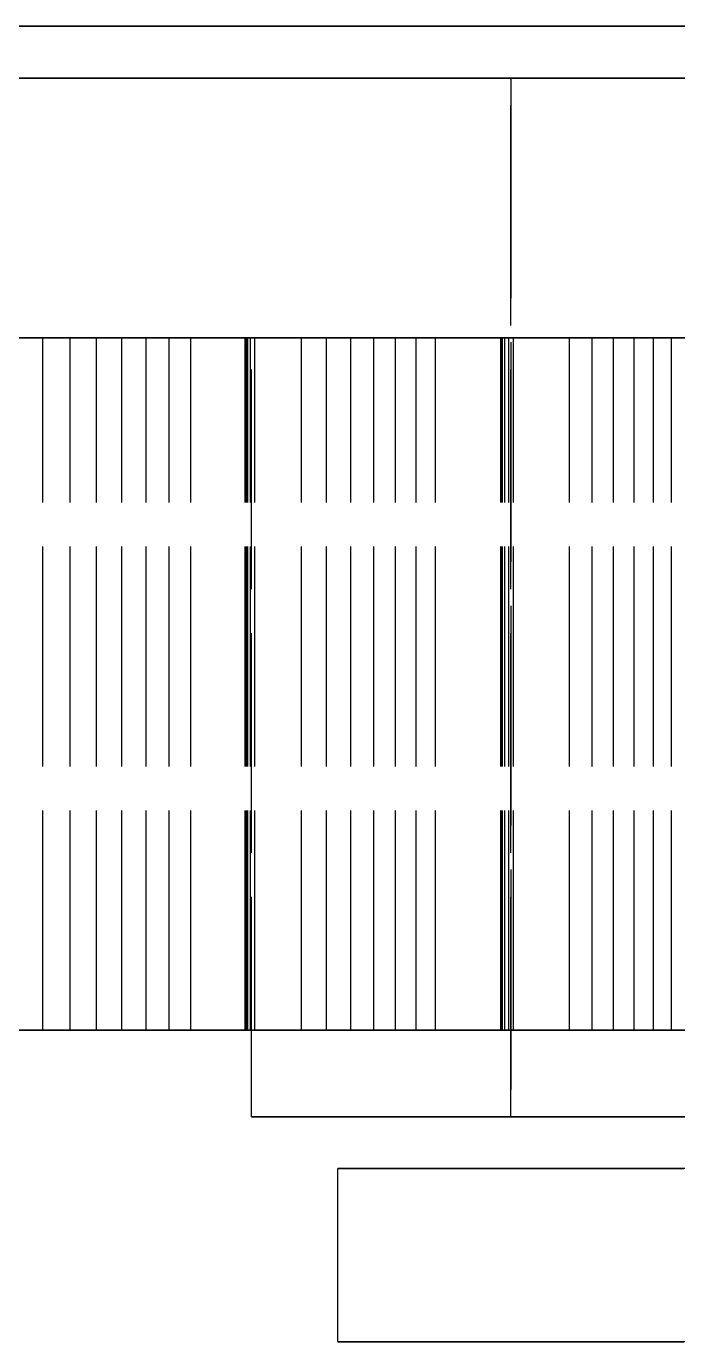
# Model space of a CAD drawing. Header units: millimetres. Extents: x -9 to 221, y -53 to 198.
# Drawn here: x 151.17 to 154.94, y 18 to 25.6 of the extents above; entities that cross this region are included whole.
import ezdxf

# ---------------------------------------------------------------- set-up
doc = ezdxf.new("R2010")
doc.units = ezdxf.units.MM
doc.linetypes.add('DASHED', pattern=[1.524, 1.27, -0.254])
doc.layers.add('HIDDEN', color=8, linetype='DASHED')
doc.layers.add('VISIBLE', color=7, linetype='CONTINUOUS')

msp = doc.modelspace()

# ---------------------------------------------------------------- linework, layer by layer
at = {"layer": 'HIDDEN'}
for points in [[(167.7369, 25.6), (166.975, 25.6), (166.2131, 25.6), (165.45119, 25.6), (164.68929, 25.6), (163.92738, 25.6), (163.16548, 25.6), (162.40357, 25.6), (161.64167, 25.6), (160.87976, 25.6), (160.11786, 25.6), (159.35595, 25.6), (158.59405, 25.6), (157.83214, 25.6), (157.07024, 25.6), (156.30833, 25.6), (155.54643, 25.6), (154.78452, 25.6), (154.02262, 25.6), (153.26071, 25.6), (152.49881, 25.6), (151.7369, 25.6), (150.975, 25.6)], [(167.7369, 25.3), (166.975, 25.3), (166.2131, 25.3), (165.45119, 25.3), (164.68929, 25.3), (163.92738, 25.3), (163.16548, 25.3), (162.40357, 25.3), (161.64167, 25.3), (160.87976, 25.3), (160.11786, 25.3), (159.35595, 25.3), (158.59405, 25.3), (157.83214, 25.3), (157.07024, 25.3), (156.30833, 25.3), (155.54643, 25.3), (154.78452, 25.3), (154.02262, 25.3), (153.26071, 25.3), (152.49881, 25.3), (151.7369, 25.3), (150.975, 25.3)], [(155.08611, 25.3), (154.92738, 25.3), (154.76865, 25.3), (154.60992, 25.3), (154.45119, 25.3), (154.29246, 25.3), (154.13373, 25.3), (153.975, 25.3)], [(153.975, 25.3), (154.05437, 25.3), (154.13373, 25.3), (154.2131, 25.3), (154.29246, 25.3), (154.37183, 25.3), (154.45119, 25.3), (154.53056, 25.3), (154.60992, 25.3), (154.68929, 25.3), (154.76865, 25.3), (154.84802, 25.3), (154.92738, 25.3), (155.00675, 25.3)], [(155.08611, 25.3), (154.92738, 25.3), (154.76865, 25.3), (154.60992, 25.3), (154.45119, 25.3), (154.29246, 25.3), (154.13373, 25.3), (153.975, 25.3)], [(153.975, 25.3), (154.05437, 25.3), (154.13373, 25.3), (154.2131, 25.3), (154.29246, 25.3), (154.37183, 25.3), (154.45119, 25.3), (154.53056, 25.3), (154.60992, 25.3), (154.68929, 25.3), (154.76865, 25.3), (154.84802, 25.3), (154.92738, 25.3), (155.00675, 25.3)], [(153.975, 25.3), (153.975, 19.3)], [(153.975, 19.3), (153.975, 25.3)], [(161.1, 23.8), (160.49286, 23.8), (159.88571, 23.8), (159.27857, 23.8), (158.67143, 23.8), (158.06429, 23.8), (157.45714, 23.8), (156.85, 23.8), (156.24286, 23.8), (155.63571, 23.8), (155.02857, 23.8), (154.42143, 23.8), (153.81429, 23.8), (153.20714, 23.8), (152.6, 23.8), (151.99286, 23.8), (151.38571, 23.8), (150.77857, 23.8)], [(161.41944, 23.8), (160.72103, 23.8), (160.02262, 23.8), (159.32421, 23.8), (158.62579, 23.8), (157.92738, 23.8), (157.22897, 23.8), (156.53056, 23.8), (155.83214, 23.8), (155.13373, 23.8), (154.43532, 23.8), (153.7369, 23.8), (153.03849, 23.8), (152.34008, 23.8), (151.64167, 23.8), (150.94325, 23.8)], [(150.94325, 23.8), (151.29246, 23.8), (151.64167, 23.8), (151.99087, 23.8), (152.34008, 23.8), (152.68929, 23.8), (153.03849, 23.8), (153.3877, 23.8), (153.7369, 23.8), (154.08611, 23.8), (154.43532, 23.8), (154.78452, 23.8), (155.13373, 23.8), (155.48294, 23.8), (155.83214, 23.8), (156.18135, 23.8), (156.53056, 23.8), (156.87976, 23.8), (157.22897, 23.8), (157.57817, 23.8), (157.92738, 23.8), (158.27659, 23.8), (158.62579, 23.8), (158.975, 23.8)], [(151.2696, 23.8), (150.96884, 23.8)], [(150.96884, 23.8), (151.2696, 23.8)], [(151.08214, 23.8), (151.38571, 23.8), (151.68929, 23.8), (151.99286, 23.8), (152.29643, 23.8), (152.6, 23.8), (152.90357, 23.8), (153.20714, 23.8), (153.51071, 23.8), (153.81429, 23.8), (154.11786, 23.8), (154.42143, 23.8), (154.725, 23.8), (155.02857, 23.8)], [(151.42747, 23.8), (151.2696, 23.8)], [(151.2696, 23.8), (151.42747, 23.8)], [(151.2696, 19.8), (151.2696, 23.8)], [(151.2696, 19.8), (151.2696, 23.8)], [(151.57976, 23.8), (151.42747, 23.8)], [(151.42747, 23.8), (151.57976, 23.8)], [(151.42747, 19.8), (151.42747, 23.8)], [(151.42747, 19.8), (151.42747, 23.8)], [(151.72617, 23.8), (151.57976, 23.8)], [(151.57976, 23.8), (151.72617, 23.8)], [(151.57976, 19.8), (151.57976, 23.8)], [(151.57976, 19.8), (151.57976, 23.8)], [(151.86633, 23.8), (151.72617, 23.8)], [(151.72617, 23.8), (151.86633, 23.8)], [(151.72617, 19.8), (151.72617, 23.8)], [(151.72617, 19.8), (151.72617, 23.8)], [(151.99973, 23.8), (151.86633, 23.8)], [(151.86633, 23.8), (151.99973, 23.8)], [(151.86633, 19.8), (151.86633, 23.8)], [(151.86633, 19.8), (151.86633, 23.8)], [(152.12569, 23.8), (151.99973, 23.8)], [(151.99973, 23.8), (152.12569, 23.8)], [(151.99973, 19.8), (151.99973, 23.8)], [(151.99973, 19.8), (151.99973, 23.8)], [(152.49592, 23.8), (152.12569, 23.8)], [(152.12569, 23.8), (152.49592, 23.8)], [(152.12569, 19.8), (152.12569, 23.8)], [(152.12569, 19.8), (152.12569, 23.8)], [(152.44292, 23.8), (152.44014, 23.8)], [(152.44014, 23.8), (152.44366, 23.8)], [(152.44366, 23.8), (152.44014, 23.8)], [(152.44014, 23.8), (152.44292, 23.8)], [(152.44014, 19.8), (152.44014, 23.8)], [(152.44014, 19.8), (152.44014, 23.8)], [(152.45176, 23.8), (152.44292, 23.8)], [(152.44292, 23.8), (152.45176, 23.8)], [(152.44292, 19.8), (152.44292, 23.8)], [(152.44292, 19.8), (152.44292, 23.8)], [(152.44366, 23.8), (152.45381, 23.8)], [(152.45381, 23.8), (152.44366, 23.8)], [(152.44366, 19.8), (152.44366, 23.8)], [(152.44366, 19.8), (152.44366, 23.8)], [(152.76505, 23.8), (152.45176, 23.8)], [(152.45176, 23.8), (152.76505, 23.8)], [(152.45176, 19.8), (152.45176, 23.8)], [(152.45176, 19.8), (152.45176, 23.8)], [(152.45381, 23.8), (152.47101, 23.8)], [(152.47101, 23.8), (152.45381, 23.8)], [(152.45381, 19.8), (152.45381, 23.8)], [(152.45381, 19.8), (152.45381, 23.8)], [(152.47101, 23.8), (152.49592, 23.8)], [(152.49592, 23.8), (152.47101, 23.8)], [(152.47101, 19.8), (152.47101, 23.8)], [(152.47101, 19.8), (152.47101, 23.8)], [(154.95119, 23.8), (154.74484, 23.8), (154.53849, 23.8), (154.33214, 23.8), (154.12579, 23.8), (153.91944, 23.8), (153.7131, 23.8), (153.50675, 23.8), (153.3004, 23.8), (153.09405, 23.8), (152.8877, 23.8), (152.68135, 23.8), (152.475, 23.8)], [(152.475, 23.8), (152.57817, 23.8), (152.68135, 23.8), (152.78452, 23.8), (152.8877, 23.8), (152.99087, 23.8), (153.09405, 23.8), (153.19722, 23.8), (153.3004, 23.8), (153.40357, 23.8), (153.50675, 23.8), (153.60992, 23.8), (153.7131, 23.8), (153.81627, 23.8), (153.91944, 23.8), (154.02262, 23.8), (154.12579, 23.8), (154.22897, 23.8), (154.33214, 23.8), (154.43532, 23.8), (154.53849, 23.8), (154.64167, 23.8), (154.74484, 23.8), (154.84802, 23.8), (154.95119, 23.8)], [(152.475, 19.3), (152.475, 23.8)], [(152.49592, 19.8), (152.49592, 23.8)], [(152.49592, 19.8), (152.49592, 23.8)], [(152.91008, 23.8), (152.76505, 23.8)], [(152.76505, 23.8), (152.91008, 23.8)], [(152.76505, 19.8), (152.76505, 23.8)], [(152.76505, 19.8), (152.76505, 23.8)], [(153.04925, 23.8), (152.91008, 23.8)], [(152.91008, 23.8), (153.04925, 23.8)], [(152.91008, 19.8), (152.91008, 23.8)], [(152.91008, 19.8), (152.91008, 23.8)], [(153.18228, 23.8), (153.04925, 23.8)], [(153.04925, 23.8), (153.18228, 23.8)], [(153.04925, 19.8), (153.04925, 23.8)], [(153.04925, 19.8), (153.04925, 23.8)], [(153.30878, 23.8), (153.18228, 23.8)], [(153.18228, 23.8), (153.30878, 23.8)], [(153.18228, 19.8), (153.18228, 23.8)], [(153.18228, 19.8), (153.18228, 23.8)], [(153.42825, 23.8), (153.30878, 23.8)], [(153.30878, 23.8), (153.42825, 23.8)], [(153.30878, 19.8), (153.30878, 23.8)], [(153.30878, 19.8), (153.30878, 23.8)], [(153.53997, 23.8), (153.42825, 23.8)], [(153.42825, 23.8), (153.53997, 23.8)], [(153.42825, 19.8), (153.42825, 23.8)], [(153.42825, 19.8), (153.42825, 23.8)], [(153.9237, 23.8), (153.53997, 23.8)], [(153.53997, 23.8), (153.9237, 23.8)], [(153.53997, 19.8), (153.53997, 23.8)], [(153.53997, 19.8), (153.53997, 23.8)], [(153.9177, 23.8), (153.91673, 23.8)], [(153.91673, 23.8), (153.9237, 23.8)], [(153.9237, 23.8), (153.91673, 23.8)], [(153.91673, 23.8), (153.9177, 23.8)], [(153.91673, 19.8), (153.91673, 23.8)], [(153.91673, 19.8), (153.91673, 23.8)], [(153.92595, 23.8), (153.9177, 23.8)], [(153.9177, 23.8), (153.92595, 23.8)], [(153.9177, 19.8), (153.9177, 23.8)], [(153.9177, 19.8), (153.9177, 23.8)], [(153.9237, 19.8), (153.9237, 23.8)], [(153.9237, 19.8), (153.9237, 23.8)], [(153.94102, 23.8), (153.92595, 23.8)], [(153.92595, 23.8), (153.94102, 23.8)], [(153.92595, 19.8), (153.92595, 23.8)], [(153.92595, 19.8), (153.92595, 23.8)], [(153.96256, 23.8), (153.94102, 23.8)], [(153.94102, 23.8), (153.96256, 23.8)], [(153.94102, 19.8), (153.94102, 23.8)], [(153.94102, 19.8), (153.94102, 23.8)], [(153.99033, 23.8), (153.96256, 23.8)], [(153.96256, 23.8), (153.99033, 23.8)], [(153.96256, 19.8), (153.96256, 23.8)], [(153.96256, 19.8), (153.96256, 23.8)], [(154.31349, 23.8), (153.99033, 23.8)], [(153.99033, 23.8), (154.31349, 23.8)], [(153.99033, 19.8), (153.99033, 23.8)], [(153.99033, 19.8), (153.99033, 23.8)], [(154.44442, 23.8), (154.31349, 23.8)], [(154.31349, 23.8), (154.44442, 23.8)], [(154.31349, 19.8), (154.31349, 23.8)], [(154.31349, 19.8), (154.31349, 23.8)], [(154.5693, 23.8), (154.44442, 23.8)], [(154.44442, 23.8), (154.5693, 23.8)], [(154.44442, 19.8), (154.44442, 23.8)], [(154.44442, 19.8), (154.44442, 23.8)], [(154.68782, 23.8), (154.5693, 23.8)], [(154.5693, 23.8), (154.68782, 23.8)], [(154.5693, 19.8), (154.5693, 23.8)], [(154.5693, 19.8), (154.5693, 23.8)], [(154.79959, 23.8), (154.68782, 23.8)], [(154.68782, 23.8), (154.79959, 23.8)], [(154.68782, 19.8), (154.68782, 23.8)], [(154.68782, 19.8), (154.68782, 23.8)], [(154.90409, 23.8), (154.79959, 23.8)], [(154.79959, 23.8), (154.90409, 23.8)], [(154.79959, 19.8), (154.79959, 23.8)], [(154.79959, 19.8), (154.79959, 23.8)], [(155.00062, 23.8), (154.90409, 23.8)], [(154.90409, 23.8), (155.00062, 23.8)], [(154.90409, 19.8), (154.90409, 23.8)], [(154.90409, 19.8), (154.90409, 23.8)], [(161.1, 19.8), (160.49286, 19.8), (159.88571, 19.8), (159.27857, 19.8), (158.67143, 19.8), (158.06429, 19.8), (157.45714, 19.8), (156.85, 19.8), (156.24286, 19.8), (155.63571, 19.8), (155.02857, 19.8), (154.42143, 19.8), (153.81429, 19.8), (153.20714, 19.8), (152.6, 19.8), (151.99286, 19.8), (151.38571, 19.8), (150.77857, 19.8)], [(151.2696, 19.8), (150.96884, 19.8)], [(150.96884, 19.8), (151.2696, 19.8)], [(151.08214, 19.8), (151.38571, 19.8), (151.68929, 19.8), (151.99286, 19.8), (152.29643, 19.8), (152.6, 19.8), (152.90357, 19.8), (153.20714, 19.8), (153.51071, 19.8), (153.81429, 19.8), (154.11786, 19.8), (154.42143, 19.8), (154.725, 19.8), (155.02857, 19.8)], [(151.42747, 19.8), (151.2696, 19.8)], [(151.2696, 19.8), (151.42747, 19.8)], [(151.57976, 19.8), (151.42747, 19.8)], [(151.42747, 19.8), (151.57976, 19.8)], [(151.72617, 19.8), (151.57976, 19.8)], [(151.57976, 19.8), (151.72617, 19.8)], [(151.86633, 19.8), (151.72617, 19.8)], [(151.72617, 19.8), (151.86633, 19.8)], [(151.99973, 19.8), (151.86633, 19.8)], [(151.86633, 19.8), (151.99973, 19.8)], [(152.12569, 19.8), (151.99973, 19.8)], [(151.99973, 19.8), (152.12569, 19.8)], [(152.49592, 19.8), (152.12569, 19.8)], [(152.12569, 19.8), (152.49592, 19.8)], [(152.44292, 19.8), (152.44014, 19.8)], [(152.44014, 19.8), (152.44366, 19.8)], [(152.44366, 19.8), (152.44014, 19.8)], [(152.44014, 19.8), (152.44292, 19.8)], [(152.45176, 19.8), (152.44292, 19.8)], [(152.44292, 19.8), (152.45176, 19.8)], [(152.44366, 19.8), (152.45381, 19.8)], [(152.45381, 19.8), (152.44366, 19.8)], [(152.76505, 19.8), (152.45176, 19.8)], [(152.45176, 19.8), (152.76505, 19.8)], [(152.45381, 19.8), (152.47101, 19.8)], [(152.47101, 19.8), (152.45381, 19.8)], [(152.47101, 19.8), (152.49592, 19.8)], [(152.49592, 19.8), (152.47101, 19.8)], [(152.91008, 19.8), (152.76505, 19.8)], [(152.76505, 19.8), (152.91008, 19.8)], [(153.04925, 19.8), (152.91008, 19.8)], [(152.91008, 19.8), (153.04925, 19.8)], [(153.18228, 19.8), (153.04925, 19.8)], [(153.04925, 19.8), (153.18228, 19.8)], [(153.30878, 19.8), (153.18228, 19.8)], [(153.18228, 19.8), (153.30878, 19.8)], [(153.42825, 19.8), (153.30878, 19.8)], [(153.30878, 19.8), (153.42825, 19.8)], [(153.53997, 19.8), (153.42825, 19.8)], [(153.42825, 19.8), (153.53997, 19.8)], [(153.9237, 19.8), (153.53997, 19.8)], [(153.53997, 19.8), (153.9237, 19.8)], [(153.9177, 19.8), (153.91673, 19.8)], [(153.91673, 19.8), (153.9237, 19.8)], [(153.9237, 19.8), (153.91673, 19.8)], [(153.91673, 19.8), (153.9177, 19.8)], [(153.92595, 19.8), (153.9177, 19.8)], [(153.9177, 19.8), (153.92595, 19.8)], [(153.94102, 19.8), (153.92595, 19.8)], [(153.92595, 19.8), (153.94102, 19.8)], [(153.96256, 19.8), (153.94102, 19.8)], [(153.94102, 19.8), (153.96256, 19.8)], [(153.99033, 19.8), (153.96256, 19.8)], [(153.96256, 19.8), (153.99033, 19.8)], [(154.31349, 19.8), (153.99033, 19.8)], [(153.99033, 19.8), (154.31349, 19.8)], [(154.44442, 19.8), (154.31349, 19.8)], [(154.31349, 19.8), (154.44442, 19.8)], [(154.5693, 19.8), (154.44442, 19.8)], [(154.44442, 19.8), (154.5693, 19.8)], [(154.68782, 19.8), (154.5693, 19.8)], [(154.5693, 19.8), (154.68782, 19.8)], [(154.79959, 19.8), (154.68782, 19.8)], [(154.68782, 19.8), (154.79959, 19.8)], [(154.90409, 19.8), (154.79959, 19.8)], [(154.79959, 19.8), (154.90409, 19.8)], [(155.00062, 19.8), (154.90409, 19.8)], [(154.90409, 19.8), (155.00062, 19.8)], [(154.95119, 19.3), (154.74484, 19.3), (154.53849, 19.3), (154.33214, 19.3), (154.12579, 19.3), (153.91944, 19.3), (153.7131, 19.3), (153.50675, 19.3), (153.3004, 19.3), (153.09405, 19.3), (152.8877, 19.3), (152.68135, 19.3), (152.475, 19.3)], [(152.475, 19.3), (152.57817, 19.3), (152.68135, 19.3), (152.78452, 19.3), (152.8877, 19.3), (152.99087, 19.3), (153.09405, 19.3), (153.19722, 19.3), (153.3004, 19.3), (153.40357, 19.3), (153.50675, 19.3), (153.60992, 19.3), (153.7131, 19.3), (153.81627, 19.3), (153.91944, 19.3), (154.02262, 19.3), (154.12579, 19.3), (154.22897, 19.3), (154.33214, 19.3), (154.43532, 19.3), (154.53849, 19.3), (154.64167, 19.3), (154.74484, 19.3), (154.84802, 19.3), (154.95119, 19.3)], [(155.08611, 19.3), (154.92738, 19.3), (154.76865, 19.3), (154.60992, 19.3), (154.45119, 19.3), (154.29246, 19.3), (154.13373, 19.3), (153.975, 19.3)], [(153.975, 19.3), (154.05437, 19.3), (154.13373, 19.3), (154.2131, 19.3), (154.29246, 19.3), (154.37183, 19.3), (154.45119, 19.3), (154.53056, 19.3), (154.60992, 19.3), (154.68929, 19.3), (154.76865, 19.3), (154.84802, 19.3), (154.92738, 19.3), (155.00675, 19.3)], [(155.08611, 19.3), (154.92738, 19.3), (154.76865, 19.3), (154.60992, 19.3), (154.45119, 19.3), (154.29246, 19.3), (154.13373, 19.3), (153.975, 19.3)], [(153.975, 19.3), (154.05437, 19.3), (154.13373, 19.3), (154.2131, 19.3), (154.29246, 19.3), (154.37183, 19.3), (154.45119, 19.3), (154.53056, 19.3), (154.60992, 19.3), (154.68929, 19.3), (154.76865, 19.3), (154.84802, 19.3), (154.92738, 19.3), (155.00675, 19.3)], [(155.07024, 19), (154.87976, 19), (154.68929, 19), (154.49881, 19), (154.30833, 19), (154.11786, 19), (153.92738, 19), (153.7369, 19), (153.54643, 19), (153.35595, 19), (153.16548, 19), (152.975, 19)], [(152.975, 19), (153.07024, 19), (153.16548, 19), (153.26071, 19), (153.35595, 19), (153.45119, 19), (153.54643, 19), (153.64167, 19), (153.7369, 19), (153.83214, 19), (153.92738, 19), (154.02262, 19), (154.11786, 19), (154.2131, 19), (154.30833, 19), (154.40357, 19), (154.49881, 19), (154.59405, 19), (154.68929, 19), (154.78452, 19), (154.87976, 19), (154.975, 19)], [(152.975, 18), (152.975, 19)], [(155.07024, 18), (154.87976, 18), (154.68929, 18), (154.49881, 18), (154.30833, 18), (154.11786, 18), (153.92738, 18), (153.7369, 18), (153.54643, 18), (153.35595, 18), (153.16548, 18), (152.975, 18)], [(152.975, 18), (153.07024, 18), (153.16548, 18), (153.26071, 18), (153.35595, 18), (153.45119, 18), (153.54643, 18), (153.64167, 18), (153.7369, 18), (153.83214, 18), (153.92738, 18), (154.02262, 18), (154.11786, 18), (154.2131, 18), (154.30833, 18), (154.40357, 18), (154.49881, 18), (154.59405, 18), (154.68929, 18), (154.78452, 18), (154.87976, 18), (154.975, 18)]]:
    msp.add_lwpolyline(points, dxfattribs=at)
at = {"layer": 'VISIBLE'}
for points in [[(150.975, 25.6), (151.35595, 25.6), (151.7369, 25.6), (152.11786, 25.6), (152.49881, 25.6), (152.87976, 25.6), (153.26071, 25.6), (153.64167, 25.6), (154.02262, 25.6), (154.40357, 25.6), (154.78452, 25.6), (155.16548, 25.6), (155.54643, 25.6), (155.92738, 25.6), (156.30833, 25.6), (156.68929, 25.6), (157.07024, 25.6), (157.45119, 25.6), (157.83214, 25.6), (158.2131, 25.6), (158.59405, 25.6), (158.975, 25.6)], [(150.975, 25.3), (151.35595, 25.3), (151.7369, 25.3), (152.11786, 25.3), (152.49881, 25.3), (152.87976, 25.3), (153.26071, 25.3), (153.64167, 25.3), (154.02262, 25.3), (154.40357, 25.3), (154.78452, 25.3), (155.16548, 25.3), (155.54643, 25.3), (155.92738, 25.3), (156.30833, 25.3), (156.68929, 25.3), (157.07024, 25.3), (157.45119, 25.3), (157.83214, 25.3), (158.2131, 25.3), (158.59405, 25.3), (158.975, 25.3)]]:
    msp.add_lwpolyline(points, dxfattribs=at)

doc.saveas('drawing.dxf')
